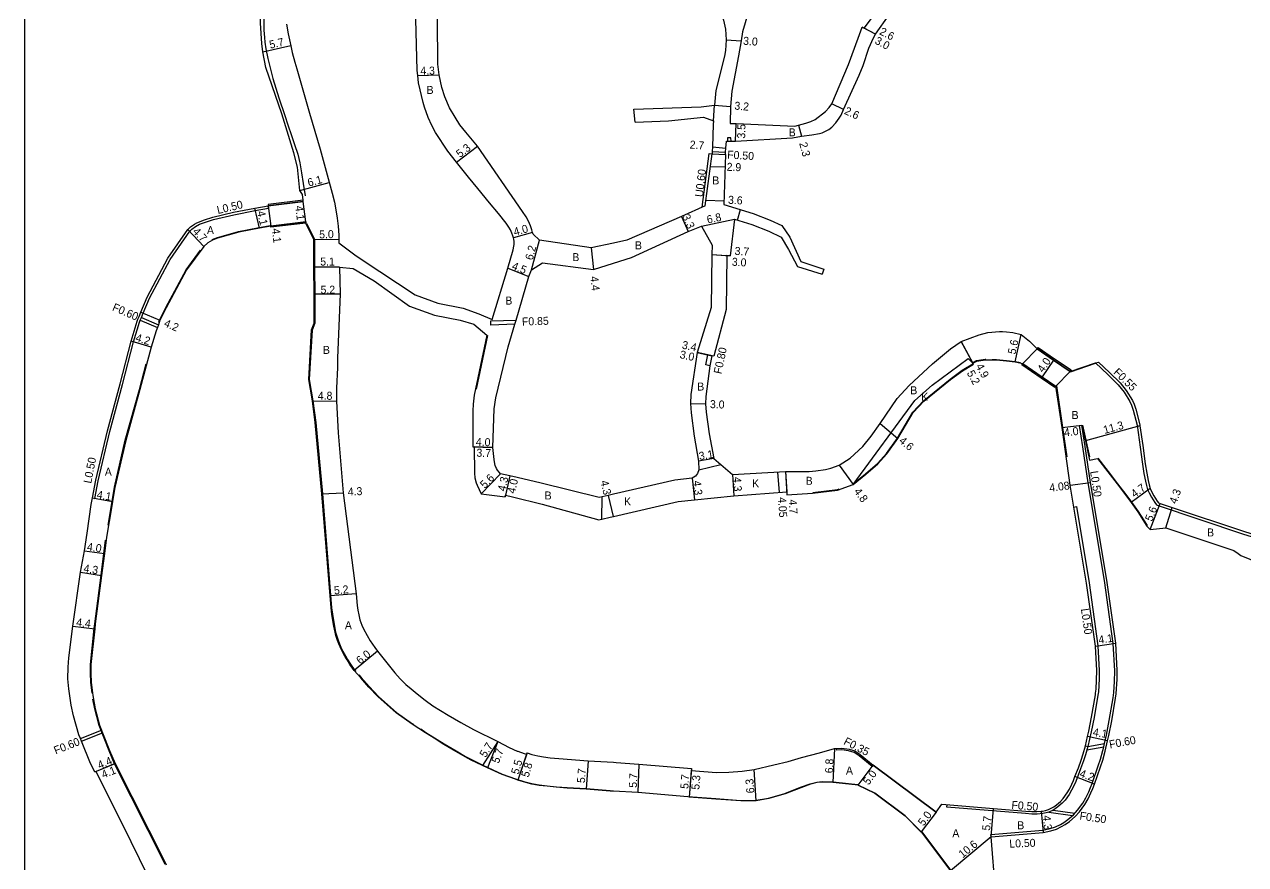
# Model space of a CAD drawing. Header units: metres. Extents: x -12000 to -10400, y -89400 to -87000.
# Drawn here: x -12000 to -11755.9, y -88124.3 to -87956.4 of the extents above; entities that cross this region are included whole.
import ezdxf

# ---------------------------------------------------------------- set-up
doc = ezdxf.new("R2010")
doc.units = ezdxf.units.M
doc.header["$LTSCALE"] = 2.5
for name, color, linetype in [('側溝・桝', 7, 'Continuous'), ('図郭', 7, 'Continuous'), ('幅員', 7, 'Continuous'), ('歩道・分離帯・安全施設', 7, 'Continuous'), ('舗装', 7, 'Continuous'), ('道路', 7, 'Continuous')]:
    doc.layers.add(name, color=color, linetype=linetype)
doc.styles.get("Standard").update_dxf_attribs({"font": ''})
doc.styles.get('Standard').set_extended_font_data('@MS PGothic')

msp = doc.modelspace()

# ---------------------------------------------------------------- linework, layer by layer
at = {"layer": '側溝・桝'}
msp.add_lwpolyline([(-11859.43, -87979.76), (-11858.74, -87979.74), (-11858.75, -87979.04), (-11859.45, -87979.06)], close=True, dxfattribs=at)
for points in [[(-11864.52, -87992.94), (-11863.1, -87982.19), (-11862.51, -87982.27)], [(-11862.51, -87982.27), (-11859.86, -87982.43)], [(-11862.48, -87981.77), (-11859.82, -87981.93)], [(-11986.42, -88051.05), (-11985.93, -88051.13), (-11985.23, -88047.61), (-11982.91, -88037.73), (-11980.38, -88028.39), (-11978.18, -88019.86), (-11977.01, -88015.9), (-11976.85, -88015.51), (-11976.61, -88014.95), (-11976.26, -88014.11), (-11975.01, -88011.12), (-11970.88, -88003.38), (-11966.96, -87997.69), (-11966.53, -87997.29), (-11965.8, -87996.78), (-11964.98, -87996.35), (-11963.98, -87995.96), (-11962.18, -87995.4), (-11958.11, -87994.43), (-11953.86, -87993.59), (-11951.19, -87993.13), (-11951.25, -87992.63)], [(-11976.85, -88015.51), (-11973.42, -88016.98)], [(-11976.61, -88014.95), (-11973.22, -88016.42)], [(-11901.96, -88016.34), (-11906.74, -88016.48), (-11906.77, -88015.63), (-11901.71, -88015.48)], [(-11862.99, -88024.62), (-11863.77, -88024.44), (-11863.34, -88022.45), (-11862.55, -88022.62)], [(-11785.89, -88024.07), (-11783.42, -88026.35), (-11781.33, -88028.42), (-11780.16, -88029.89), (-11778.98, -88031.8), (-11778.66, -88032.52), (-11778.31, -88033.49), (-11777.56, -88036.53), (-11776.91, -88040.87), (-11776.49, -88044.28), (-11776.18, -88046.18), (-11775.9, -88047.66), (-11775.69, -88048.53), (-11775.46, -88049.36), (-11775.15, -88049.99), (-11774.66, -88050.91), (-11774.01, -88051.97), (-11773.68, -88052.39), (-11773.57, -88052.51)], [(-11806.74, -88118.79), (-11806.78, -88118.3), (-11796.41, -88117.45), (-11794.96, -88117.12), (-11793.86, -88116.75), (-11792.88, -88116.29), (-11792.21, -88115.9), (-11791.4, -88115.33), (-11790.3, -88114.38), (-11789.46, -88113.45), (-11788.42, -88112.03), (-11787.81, -88110.96), (-11787.23, -88109.78), (-11786.86, -88108.91), (-11786.54, -88108.1), (-11785.35, -88104.61), (-11784.9, -88103.28), (-11784.4, -88101.51), (-11784.23, -88100.76), (-11784.08, -88100.12), (-11783.69, -88098.43), (-11783.11, -88095.5), (-11782.35, -88090.98), (-11782.21, -88089.95), (-11782.05, -88087.73), (-11782.02, -88085.58), (-11782.32, -88080.12), (-11784.09, -88067.54), (-11787.37, -88048.04), (-11788.43, -88040.84), (-11789.07, -88036.56), (-11788.57, -88036.5)], [(-11790.19, -88052.87), (-11789.7, -88052.78), (-11787.16, -88067.99), (-11785.39, -88080.59), (-11785.12, -88085.51), (-11785.13, -88087.23), (-11785.3, -88089.77), (-11785.41, -88090.46), (-11786.16, -88094.94), (-11786.72, -88097.78), (-11787.4, -88100.74)], [(-11773.57, -88052.51), (-11756.45, -88058.21), (-11750.87, -88059.96)], [(-11988.8, -88099.13), (-11984.59, -88097.45)], [(-11988.58, -88099.68), (-11984.37, -88098.01)], [(-11787.4, -88100.74), (-11784.08, -88100.12)], [(-11830.35, -88104.45), (-11830.55, -88104.74), (-11833.12, -88102.58), (-11834.13, -88101.93), (-11835.23, -88101.61), (-11836.59, -88101.39), (-11837.61, -88101.44), (-11837.63, -88101.09)], [(-11787.89, -88100.61), (-11787.4, -88100.74), (-11787.87, -88102.36), (-11788.29, -88103.61), (-11788.84, -88105.18), (-11789.82, -88107.69), (-11790.14, -88108.45), (-11790.64, -88109.46), (-11791.11, -88110.29), (-11791.94, -88111.43), (-11792.54, -88112.08), (-11793.38, -88112.81), (-11793.93, -88113.2), (-11794.34, -88113.44), (-11795.18, -88113.82), (-11795.76, -88114.01), (-11796.38, -88114.13), (-11797.56, -88114.24), (-11798.63, -88114.23), (-11799.86, -88114.14), (-11815.57, -88112.85)], [(-11787.59, -88101.38), (-11784.23, -88100.76)], [(-11815.57, -88112.85), (-11815.53, -88112.35)], [(-11795.18, -88113.82), (-11790.46, -88114.51)], [(-11794.34, -88113.44), (-11790.02, -88114.07)]]:
    msp.add_lwpolyline(points, dxfattribs=at)
at = {"layer": '図郭'}
msp.add_lwpolyline([(-12000, -88200), (-11200, -88200), (-11200, -87600), (-12000, -87600)], close=True, dxfattribs=at)
at = {"layer": '幅員'}
for points in [[(-11829.84, -87958.32), (-11832.5, -87956.93)], [(-11829.84, -87958.32), (-11832.15, -87957.12)], [(-11952.33, -87961.87), (-11946.77, -87960.61)], [(-11859.68, -87959.46), (-11856.68, -87959.68)], [(-11921.38, -87966.61), (-11917.08, -87966.5)], [(-11862.01, -87972.55), (-11858.81, -87972.82)], [(-11836.24, -87973.39), (-11838.6, -87972.3)], [(-11857.84, -87979.73), (-11857.74, -87976.23)], [(-11845.26, -87976.52), (-11844.67, -87978.75)], [(-11913.61, -87983.95), (-11909.41, -87980.71)], [(-11862.43, -87980.9), (-11859.76, -87981.12)], [(-11862.84, -87984.78), (-11859.94, -87984.88)], [(-11944.94, -87989.61), (-11939.06, -87987.99)], [(-11951.25, -87992.63), (-11950.77, -87996.7)], [(-11943.76, -87995.88), (-11944.25, -87991.8)], [(-11863.72, -87991.5), (-11860.18, -87991.63)], [(-11953.03, -87997.09), (-11953.95, -87993.1)], [(-11868.66, -87994.76), (-11867.32, -87997.77)], [(-11964.13, -88000.8), (-11967.34, -87997.36)], [(-11864.66, -87996.75), (-11858.05, -87995.34)], [(-11942.14, -87999.36), (-11937.14, -87999.3)], [(-11898.4, -87997.96), (-11902.24, -87999.08)], [(-11898.61, -88005.44), (-11897.04, -87999.49)], [(-11886.7, -88001.08), (-11886.22, -88005.41)], [(-11862.57, -88002.41), (-11858.93, -88002.65)], [(-11862.57, -88002.41), (-11859.58, -88002.61)], [(-11937.02, -88004.9), (-11942.12, -88004.92)], [(-11903.34, -88005.13), (-11899.15, -88006.78)], [(-11936.89, -88010.32), (-11942.09, -88010.31)], [(-11976.72, -88013.91), (-11972.9, -88015.54)], [(-11801.96, -88023.86), (-11800.73, -88018.4)], [(-11974.64, -88020.92), (-11978.67, -88019.73)], [(-11862.16, -88022.7), (-11865.49, -88021.99)], [(-11865.49, -88021.99), (-11862.55, -88022.62)], [(-11810.25, -88024.3), (-11812.71, -88019.77)], [(-11812.71, -88019.77), (-11810.37, -88024.08)], [(-11794.25, -88023.51), (-11796.5, -88026.82)], [(-11942.44, -88031.64), (-11937.64, -88031.69)], [(-11866.84, -88032.14), (-11863.84, -88032.25)], [(-11828.9, -88036.19), (-11825.37, -88039.15)], [(-11792.54, -88036.97), (-11788.57, -88036.5)], [(-11776.99, -88036.66), (-11787.88, -88039.65)], [(-11910.37, -88040.83), (-11906.38, -88040.97)], [(-11906.38, -88040.97), (-11910.07, -88040.84)], [(-11862.2, -88043.18), (-11865.26, -88043.69)], [(-11904.79, -88046.2), (-11908.72, -88050.19)], [(-11858.45, -88046.34), (-11858.2, -88050.63)], [(-11847.84, -88045.78), (-11847.55, -88050.42)], [(-11847.84, -88045.78), (-11847.58, -88049.82)], [(-11837.14, -88044.5), (-11834.34, -88048.34)], [(-11902.96, -88046.61), (-11903.89, -88050.81)], [(-11902.96, -88046.61), (-11903.83, -88050.52)], [(-11866.49, -88047.12), (-11866.04, -88051.4)], [(-11790.92, -88048.49), (-11786.88, -88047.96)], [(-11986.42, -88051.05), (-11982.38, -88051.74)], [(-11940.54, -88050.24), (-11936.29, -88050.05)], [(-11883.3, -88050.55), (-11882.33, -88054.74)], [(-11774.94, -88049.17), (-11778.74, -88051.94)], [(-11774.92, -88057.38), (-11772.94, -88052.14)], [(-11771.83, -88056.99), (-11770.53, -88052.94)], [(-11987.98, -88061.59), (-11984.02, -88062.13)], [(-11988.82, -88065.88), (-11984.56, -88066.52)], [(-11933.69, -88070.21), (-11938.87, -88070.63)], [(-11990.32, -88076.67), (-11985.95, -88077.18)], [(-11785.89, -88080.64), (-11781.82, -88080.07)], [(-11929.42, -88081.67), (-11934.05, -88085.5)], [(-11905.38, -88099.73), (-11908.41, -88104.5)], [(-11905.38, -88099.73), (-11907.41, -88105)], [(-11783.45, -88099.61), (-11787.44, -88098.69)], [(-11899.5, -88101.98), (-11901.34, -88107.43)], [(-11899.6, -88102.27), (-11901.34, -88107.43)], [(-11838.03, -88101.11), (-11838.35, -88107.9)], [(-11985.95, -88105.81), (-11981.87, -88104.15)], [(-11981.87, -88104.15), (-11985.67, -88105.7)], [(-11887.28, -88103.59), (-11887.72, -88109.22)], [(-11877.14, -88104.28), (-11877.39, -88109.93)], [(-11833.3, -88108.42), (-11830.35, -88104.45)], [(-11866.66, -88105.14), (-11867.08, -88110.82)], [(-11866.68, -88105.54), (-11867.08, -88110.82)], [(-11853.68, -88111.58), (-11854.1, -88105.29)], [(-11786.07, -88108.27), (-11789.98, -88106.74)], [(-11817.75, -88113.83), (-11820.71, -88117.8)], [(-11806.74, -88118.79), (-11806.27, -88113.11)], [(-11796.74, -88113.66), (-11796.34, -88117.94)], [(-11806.74, -88118.79), (-11814.89, -88125.57)]]:
    msp.add_lwpolyline(points, dxfattribs=at)
at = {"layer": '歩道・分離帯・安全施設'}
for points in [[(-11952.11, -87939.11), (-11952.15, -87957.55), (-11952.02, -87959), (-11951.91, -87959.97), (-11951.73, -87961.31), (-11951.36, -87963.24), (-11950.33, -87967.18), (-11949.11, -87971.05), (-11947.94, -87974.6), (-11947.36, -87976.46), (-11946.62, -87978.61), (-11946, -87980.43), (-11945.37, -87982.33), (-11944.92, -87984.08), (-11944.63, -87986.04), (-11944.29, -87988.2), (-11943.88, -87990.67)], [(-11962.44, -87999.4), (-11961.4, -87999.02), (-11957.18, -87997.8), (-11953.04, -87996.99), (-11950.88, -87996.62)], [(-11943.61, -87996.16), (-11942.04, -87999.34), (-11941.96, -88016.09), (-11942.49, -88017.48), (-11943.07, -88027.38), (-11942.34, -88031.63), (-11941.76, -88035.96), (-11940.44, -88050.23), (-11938.58, -88073.01), (-11938.41, -88074.3), (-11938.23, -88075.51), (-11938.02, -88076.68), (-11937.79, -88077.86), (-11937.63, -88078.5), (-11937.28, -88079.5), (-11937.02, -88080.18), (-11936.58, -88081.19), (-11935.84, -88082.63), (-11935.42, -88083.35), (-11934.84, -88084.27), (-11933.92, -88085.51), (-11933.81, -88085.63), (-11933.78, -88085.67)], [(-11973.14, -88015.91), (-11973, -88015.5), (-11971.75, -88012.99), (-11967.66, -88005.42), (-11964.79, -88001.51)], [(-11907.45, -88018.57), (-11909.72, -88029.3)], [(-11983.28, -88056.5), (-11982.01, -88048.92), (-11979.84, -88039.51), (-11977.01, -88029.34), (-11975.63, -88024.22)], [(-11834.34, -88048.21), (-11831.88, -88046.21), (-11829.47, -88044.15), (-11827.67, -88042.17), (-11825.46, -88039.09), (-11822.38, -88033.92), (-11820.24, -88031.65), (-11814.93, -88027.29), (-11812.5, -88025.52), (-11810.39, -88024.26)], [(-11810.42, -88023.99), (-11809.63, -88023.6), (-11807.94, -88023.33), (-11807.81, -88023.33)], [(-11806.53, -88023.34), (-11805.69, -88023.35), (-11803.68, -88023.56), (-11801.94, -88023.76), (-11800.85, -88023.98)], [(-11785.96, -88024.2), (-11790.96, -88025.88)], [(-11793.68, -88028.66), (-11792.45, -88036.95), (-11791.62, -88042.81)], [(-11788.47, -88036.48), (-11787.09, -88042.83)], [(-11785.4, -88043.1), (-11783.32, -88045.76), (-11781.47, -88048.19), (-11779.79, -88050.38), (-11778.66, -88051.88), (-11777.33, -88053.78), (-11775.56, -88056.56)], [(-11842.37, -88049.96), (-11837.44, -88049.37), (-11837.1, -88049.25)], [(-11986.48, -88090.08), (-11986.73, -88087.85), (-11986.81, -88086.16), (-11986.79, -88084.33), (-11986.05, -88077.17), (-11985.94, -88076.22), (-11984.66, -88066.5), (-11984.12, -88062.12), (-11983.76, -88059.51)], [(-11933.15, -88086.39), (-11932.67, -88086.94), (-11931.09, -88088.76), (-11929.23, -88090.75), (-11927.43, -88092.32), (-11925.61, -88093.91), (-11922.4, -88096.17), (-11922.22, -88096.28)], [(-11971.83, -88124.29), (-11971.91, -88124.1), (-11981.96, -88104.19), (-11983.05, -88101.58), (-11985.07, -88096.52), (-11985.94, -88093.18), (-11986.3, -88091.27)], [(-11920.78, -88097.22), (-11919.73, -88097.9), (-11918.03, -88099), (-11916.1, -88100.22), (-11913.67, -88101.61), (-11911.82, -88102.71), (-11910.63, -88103.35), (-11908.34, -88104.43), (-11907.37, -88104.92), (-11904.48, -88106.22), (-11903.16, -88106.72), (-11901.8, -88107.17), (-11900.18, -88107.72), (-11898.53, -88108.13), (-11897.06, -88108.4), (-11895.48, -88108.58), (-11893.66, -88108.75), (-11891.51, -88108.92), (-11887.72, -88109.12), (-11882.87, -88109.52), (-11882.24, -88109.56)], [(-11882.24, -88109.56), (-11877.39, -88109.83), (-11867.37, -88110.7), (-11861.75, -88111.12), (-11856.76, -88111.49), (-11853.69, -88111.48), (-11851.22, -88111.04), (-11847.96, -88110.11), (-11844.84, -88108.85), (-11842.9, -88108.17), (-11841.57, -88107.83), (-11840.52, -88107.74), (-11838.34, -88107.8), (-11833.41, -88108.31)], [(-11820.63, -88117.74), (-11814.79, -88125.53), (-11814.46, -88127.36)]]:
    msp.add_lwpolyline(points, dxfattribs=at)
at = {"layer": '舗装'}
for points in [[(-11862.27, -87975.68), (-11862.01, -87972.55)], [(-11857.45, -87995.53), (-11856.83, -87993.42)], [(-11834.34, -88048.34), (-11822.02, -88031.54), (-11818.52, -88028.49), (-11811.32, -88023.18), (-11810.37, -88024.08)], [(-11865.15, -88045.4), (-11860.8, -88044.36)], [(-11849.47, -88045.86), (-11849.14, -88049.94)], [(-11884.57, -88050.84), (-11884.63, -88055.27)]]:
    msp.add_lwpolyline(points, dxfattribs=at)
at = {"layer": '道路'}
for points in [[(-11944.25, -87991.8), (-11944.27, -87991.56), (-11944.38, -87990.42), (-11944.94, -87989.61), (-11945.43, -87984.93), (-11946.16, -87982.04), (-11948.54, -87974.29), (-11951.77, -87965), (-11952.33, -87961.87), (-11952.53, -87960.22), (-11952.83, -87956.15), (-11952.83, -87944.14), (-11953.34, -87944.02), (-11953.23, -87940.67), (-11952.74, -87937.66), (-11952.2, -87935.52)], [(-11882.24, -88000.11), (-11886.7, -88001.08), (-11897.04, -87999.49), (-11898.3, -87998.3), (-11898.4, -87997.96), (-11898.55, -87997.44), (-11898.81, -87996.68), (-11899.23, -87995.72), (-11899.71, -87994.84), (-11900.45, -87993.76), (-11909.41, -87980.71), (-11911.78, -87977.96), (-11912.93, -87976.48), (-11913.91, -87974.96), (-11915.04, -87973.05), (-11915.96, -87970.86), (-11916.57, -87968.98), (-11917.08, -87966.5), (-11917.32, -87964.34), (-11917.45, -87955.47), (-11917.59, -87950.23), (-11915.71, -87947.82)], [(-11882.24, -87948.19), (-11881.53, -87947.62), (-11877.74, -87946.66), (-11869.44, -87946.41), (-11867.59, -87946.52), (-11865.58, -87946.91), (-11864.42, -87947.43), (-11863.75, -87948.07), (-11863.2, -87948.7), (-11862.41, -87949.69), (-11861.67, -87951.19), (-11860.74, -87953.85), (-11860.22, -87955.53), (-11859.83, -87957.35), (-11859.68, -87959.46), (-11859.84, -87961.62), (-11860.02, -87962.73), (-11861.76, -87969.62), (-11862.01, -87972.55)], [(-11855.38, -87954.26), (-11856.46, -87957.87), (-11856.68, -87959.68), (-11857.27, -87962.68), (-11858.56, -87969.74), (-11858.81, -87972.82), (-11858.93, -87976.19), (-11857.74, -87976.23), (-11845.98, -87976.71), (-11845.26, -87976.52), (-11843.76, -87976.13), (-11842.79, -87975.79), (-11841.91, -87975.38), (-11839.88, -87973.81), (-11839.12, -87973.01), (-11838.6, -87972.3), (-11835.23, -87964.39), (-11833.35, -87959.15), (-11832.5, -87956.93), (-11832.15, -87957.12), (-11829.26, -87953.32)], [(-11906.51, -88015.39), (-11903.34, -88005.13), (-11902.31, -88001.48), (-11902.13, -88000.74), (-11902.08, -88000.38), (-11902.09, -87999.78), (-11902.17, -87999.32), (-11902.24, -87999.08), (-11902.36, -87998.66), (-11902.54, -87998.14), (-11902.83, -87997.48), (-11903.13, -87996.93), (-11903.68, -87996.11), (-11905.2, -87994.16), (-11906.99, -87992.06), (-11909.35, -87989.17), (-11911.21, -87986.94), (-11913.61, -87983.95), (-11915.37, -87981.76), (-11917.81, -87977.97), (-11918.55, -87976.63), (-11919.27, -87975.01), (-11920.03, -87972.95), (-11920.31, -87971.98), (-11921.19, -87968.09), (-11921.38, -87966.61), (-11921.5, -87965.64), (-11921.76, -87955.37)], [(-11859.86, -87982.43), (-11859.82, -87981.93), (-11859.76, -87981.12), (-11859.64, -87979.76), (-11859.43, -87979.76), (-11858.74, -87979.74), (-11857.84, -87979.73), (-11846.46, -87979.04), (-11844.67, -87978.75), (-11842.58, -87978.5), (-11841.08, -87978.2), (-11840.54, -87978.04), (-11840, -87977.83), (-11839.18, -87977.4), (-11838.6, -87976.92), (-11837.79, -87976.06), (-11837.14, -87975.17), (-11836.75, -87974.52), (-11836.24, -87973.39), (-11833.14, -87966.55), (-11832.35, -87964.59), (-11831.17, -87961.17), (-11830.25, -87959.09), (-11829.84, -87958.32), (-11827.13, -87954.51)], [(-11947.59, -87956.37), (-11947.29, -87958.29), (-11946.75, -87960.69), (-11946.44, -87962.04), (-11945.93, -87963.97), (-11945.55, -87965.25), (-11944.45, -87969.01), (-11943, -87974.15), (-11940.89, -87981.34), (-11938.48, -87990.11), (-11938.01, -87991.93), (-11937.73, -87993.48), (-11937.46, -87995.15), (-11937.28, -87996.74), (-11937.15, -87998.49), (-11937.14, -87999.3), (-11937.13, -88000.03)], [(-11878.18, -87973.33), (-11864.73, -87972.9), (-11862.01, -87972.55)], [(-11877.92, -87975.93), (-11878.18, -87973.33)], [(-11877.92, -87975.93), (-11871.23, -87975.7), (-11864.26, -87974.97), (-11862.27, -87975.68)], [(-11862.27, -87975.68), (-11862.33, -87976.4), (-11862.43, -87980.9), (-11862.48, -87981.77), (-11862.51, -87982.27)], [(-11863.88, -87992.66), (-11862.51, -87982.27)], [(-11859.86, -87982.43), (-11860.2, -87992.37)], [(-11970.42, -88136.64), (-11978.67, -88119.78), (-11985.67, -88105.7), (-11985.95, -88105.81), (-11986.77, -88104.1), (-11988.58, -88099.68), (-11988.8, -88099.13), (-11989.1, -88098.4), (-11990.2, -88094.6), (-11990.65, -88092.47), (-11991.14, -88089.18), (-11991.3, -88087.17), (-11991.27, -88084.85), (-11991.11, -88082.97), (-11990.32, -88076.67), (-11988.82, -88065.88), (-11987.98, -88061.59), (-11987.47, -88058.1), (-11986.64, -88052.32), (-11986.42, -88051.05), (-11985.72, -88047.5), (-11983.39, -88037.61), (-11980.87, -88028.26), (-11978.67, -88019.73), (-11977.48, -88015.73), (-11977.3, -88015.31), (-11977.07, -88014.76), (-11976.72, -88013.91), (-11975.46, -88010.9), (-11971.31, -88003.12), (-11967.34, -87997.36), (-11966.8, -87996.86), (-11966.01, -87996.32), (-11965.54, -87996.08), (-11964.03, -87995.45), (-11962.31, -87994.91), (-11958.21, -87993.94), (-11953.95, -87993.1), (-11951.25, -87992.63), (-11944.25, -87991.8)], [(-11863.88, -87992.66), (-11868.66, -87994.76), (-11879.56, -87999.53), (-11882.24, -88000.11)], [(-11860.2, -87992.37), (-11854.3, -87994.2), (-11850.91, -87995.52), (-11848.6, -87996.57), (-11847, -87998.92), (-11844.79, -88003.78), (-11840.2, -88005.35)], [(-11943.76, -87995.88), (-11950.77, -87996.7), (-11953.03, -87997.09), (-11957.16, -87997.9), (-11961.37, -87999.12), (-11962.4, -87999.49), (-11963.36, -88000.07), (-11964.13, -88000.8), (-11967.58, -88005.47), (-11971.66, -88013.04), (-11972.9, -88015.54), (-11973.22, -88016.42), (-11973.42, -88016.98), (-11973.66, -88017.64), (-11974.64, -88020.92), (-11976.92, -88029.37), (-11979.75, -88039.54), (-11981.92, -88048.94), (-11982.38, -88051.74), (-11982.6, -88053.02), (-11983.57, -88058.85), (-11984.02, -88062.13), (-11984.56, -88066.52), (-11985.84, -88076.23), (-11985.95, -88077.18), (-11986.69, -88084.34), (-11986.71, -88086.16), (-11986.63, -88087.84), (-11986.33, -88090.53), (-11985.85, -88093.16), (-11984.97, -88096.49), (-11984.59, -88097.45), (-11984.37, -88098.01), (-11982.96, -88101.55), (-11981.87, -88104.15), (-11971.82, -88124.05), (-11971.68, -88124.35)], [(-11882.24, -88109.66), (-11882.88, -88109.62), (-11887.72, -88109.22), (-11891.51, -88109.02), (-11893.67, -88108.85), (-11895.49, -88108.68), (-11897.08, -88108.49), (-11898.55, -88108.22), (-11900.2, -88107.81), (-11901.34, -88107.43), (-11901.83, -88107.26), (-11903.19, -88106.81), (-11904.51, -88106.31), (-11907.41, -88105), (-11908.41, -88104.5), (-11910.68, -88103.44), (-11911.87, -88102.8), (-11913.72, -88101.7), (-11916.15, -88100.31), (-11918.08, -88099.08), (-11919.79, -88097.99), (-11922.45, -88096.25), (-11925.67, -88093.99), (-11927.5, -88092.4), (-11929.3, -88090.82), (-11931.17, -88088.83), (-11932.75, -88087), (-11934.05, -88085.5), (-11934.92, -88084.33), (-11935.51, -88083.4), (-11935.92, -88082.67), (-11936.67, -88081.24), (-11937.11, -88080.22), (-11937.38, -88079.54), (-11937.72, -88078.53), (-11937.89, -88077.88), (-11938.12, -88076.69), (-11938.33, -88075.53), (-11938.51, -88074.31), (-11938.68, -88073.02), (-11938.87, -88070.63), (-11940.54, -88050.24), (-11941.86, -88035.98), (-11942.44, -88031.64), (-11943.17, -88027.38), (-11942.59, -88017.46), (-11942.06, -88016.08), (-11942.09, -88010.31), (-11942.12, -88004.92), (-11942.14, -87999.36), (-11943.74, -87996.12), (-11943.76, -87995.88)], [(-11882.24, -88004.12), (-11878.63, -88002.96), (-11867.32, -87997.77), (-11864.66, -87996.75), (-11862.52, -88000.51), (-11862.57, -88002.41), (-11862.71, -88012.95), (-11865.49, -88021.99), (-11866.74, -88030.34), (-11866.84, -88032.14), (-11866.71, -88034.02), (-11866.08, -88038.69), (-11865.26, -88043.69), (-11865.15, -88045.4), (-11865.46, -88046.17), (-11865.86, -88046.68), (-11866.49, -88047.12), (-11870, -88047.49), (-11882.24, -88050.31)], [(-11858.05, -87995.34), (-11858.93, -88002.65), (-11859.58, -88002.61), (-11859.73, -88013.37), (-11862.16, -88022.7), (-11862.55, -88022.62), (-11862.99, -88024.62), (-11863.75, -88030.75), (-11863.84, -88032.25), (-11863.7, -88033.87), (-11863.11, -88038.24), (-11862.2, -88043.18), (-11858.45, -88046.34)], [(-11858.05, -87995.34), (-11854.58, -87996.42), (-11851.2, -87997.73), (-11848.69, -87998.89), (-11847.26, -88001.38), (-11845.44, -88004.78), (-11840.53, -88006.3)], [(-11937.13, -88000.03), (-11933.65, -88002.65), (-11928.92, -88005.78), (-11921.87, -88010.46), (-11917.37, -88012.08), (-11912.29, -88013.1), (-11909.18, -88014.26), (-11906.51, -88015.39)], [(-11937.02, -88004.9), (-11934.3, -88005.19), (-11930.11, -88007.68), (-11923.04, -88012.69), (-11918.05, -88014.5), (-11912.89, -88015.54), (-11910.17, -88016.33), (-11907.54, -88018.5)], [(-11937.02, -88004.9), (-11936.89, -88010.32)], [(-11882.24, -88050.31), (-11883.3, -88050.55), (-11885.1, -88050.97), (-11896.67, -88048.07), (-11901.5, -88046.94), (-11902.96, -88046.61), (-11904.79, -88046.2), (-11905.08, -88045.91), (-11905.42, -88045.47), (-11905.63, -88045.13), (-11905.86, -88044.56), (-11905.96, -88044.22), (-11906.12, -88043.35), (-11906.38, -88040.97), (-11906.1, -88033.2), (-11905.76, -88031.06), (-11903.28, -88020.81), (-11901.96, -88016.34), (-11901.71, -88015.48), (-11899.15, -88006.78), (-11898.61, -88005.44), (-11896.43, -88004.02), (-11886.22, -88005.41), (-11882.24, -88004.12)], [(-11840.2, -88005.35), (-11840.53, -88006.3)], [(-11936.89, -88010.32), (-11937.44, -88023.03), (-11937.38, -88025), (-11937.6, -88029.12), (-11937.64, -88031.69), (-11937.29, -88038.06), (-11936.29, -88050.05)], [(-11907.54, -88018.5), (-11910.08, -88030.53), (-11910.29, -88032.3), (-11910.35, -88033.66), (-11910.37, -88040.83), (-11910.07, -88040.84), (-11910.04, -88046.09), (-11909.94, -88047.04), (-11909.7, -88047.99), (-11909.51, -88048.47), (-11908.72, -88050.19), (-11903.89, -88050.81), (-11903.83, -88050.52), (-11902.41, -88050.83), (-11896.48, -88052.31), (-11885.14, -88055.39), (-11882.33, -88054.74), (-11882.24, -88054.72)], [(-11858.45, -88046.34), (-11847.84, -88045.78), (-11843.09, -88045.75), (-11841.76, -88045.65), (-11839.84, -88045.36), (-11838.81, -88045.08), (-11837.14, -88044.5), (-11834.91, -88043.11), (-11832.39, -88040.76), (-11830.73, -88038.71), (-11828.9, -88036.19), (-11825.54, -88031.15), (-11823.12, -88028.58), (-11818.48, -88024.26), (-11814.88, -88021.24), (-11812.71, -88019.77), (-11809.15, -88018.45), (-11807.4, -88017.96), (-11805.06, -88017.8), (-11804.45, -88017.79), (-11803.64, -88017.84), (-11802.38, -88017.98), (-11800.73, -88018.4), (-11799.06, -88019.69), (-11797.56, -88021.26), (-11794.25, -88023.51), (-11790.94, -88025.77), (-11785.89, -88024.07), (-11785.3, -88023.88), (-11783.04, -88025.96), (-11780.92, -88028.05), (-11779.71, -88029.57), (-11778.49, -88031.54), (-11778.15, -88032.31), (-11777.79, -88033.31), (-11777.02, -88036.42), (-11776.99, -88036.66), (-11776.4, -88040.59), (-11775.94, -88044.2), (-11775.64, -88046.08), (-11775.36, -88047.54), (-11775.16, -88048.39), (-11774.94, -88049.17), (-11774.67, -88049.74), (-11774.18, -88050.63), (-11773.56, -88051.66), (-11773.26, -88052.03), (-11772.94, -88052.14), (-11770.53, -88052.94), (-11756.28, -88057.69), (-11749.57, -88059.79)], [(-11882.24, -88054.72), (-11869.29, -88051.74), (-11866.04, -88051.4), (-11858.2, -88050.63), (-11847.58, -88049.82), (-11847.55, -88050.42), (-11842.42, -88050.07), (-11837.42, -88049.47), (-11834.34, -88048.34), (-11831.81, -88046.29), (-11829.4, -88044.22), (-11827.59, -88042.23), (-11825.37, -88039.15), (-11822.3, -88033.98), (-11820.18, -88031.72), (-11814.87, -88027.37), (-11812.45, -88025.61), (-11810.25, -88024.3), (-11810.37, -88024.08), (-11809.59, -88023.7), (-11807.93, -88023.43), (-11805.69, -88023.45), (-11803.69, -88023.66), (-11801.96, -88023.86), (-11800.39, -88024.17), (-11796.5, -88026.82), (-11793.78, -88028.67)], [(-11816.59, -88112.26), (-11806.27, -88113.11), (-11799.82, -88113.65), (-11798.61, -88113.73), (-11797.58, -88113.74), (-11796.74, -88113.66), (-11796.45, -88113.64), (-11795.89, -88113.53), (-11795.25, -88113.31), (-11794.6, -88113.01), (-11794.2, -88112.78), (-11793.68, -88112.41), (-11792.88, -88111.72), (-11792.33, -88111.11), (-11791.53, -88110.01), (-11791.08, -88109.23), (-11790.6, -88108.24), (-11790.28, -88107.5), (-11789.98, -88106.74), (-11789.3, -88105.01), (-11788.76, -88103.44), (-11788.34, -88102.21), (-11787.89, -88100.61), (-11787.44, -88098.69), (-11787.21, -88097.67), (-11786.65, -88094.85), (-11785.9, -88090.38), (-11785.86, -88090.07), (-11785.77, -88089.25), (-11785.65, -88087.48), (-11785.62, -88085.5), (-11785.89, -88080.64), (-11787.65, -88068.07), (-11790.19, -88052.87), (-11790.92, -88048.49), (-11792.54, -88036.97), (-11793.78, -88028.67)], [(-11805.84, -88129.55), (-11806.74, -88118.79), (-11796.34, -88117.94), (-11794.83, -88117.6), (-11793.67, -88117.22), (-11792.65, -88116.73), (-11791.94, -88116.32), (-11791.09, -88115.72), (-11789.95, -88114.74), (-11789.07, -88113.77), (-11788, -88112.3), (-11787.37, -88111.2), (-11786.78, -88109.99), (-11786.4, -88109.1), (-11786.07, -88108.27), (-11784.88, -88104.77), (-11784.43, -88103.43), (-11783.92, -88101.63), (-11783.45, -88099.61), (-11783.2, -88098.53), (-11782.61, -88095.59), (-11781.86, -88091.06), (-11781.72, -88090.19), (-11781.52, -88087.25), (-11781.52, -88085.53), (-11781.82, -88080.07), (-11783.6, -88067.47), (-11786.88, -88047.96), (-11787.93, -88040.77), (-11788.57, -88036.5)], [(-11788.57, -88036.5), (-11787.88, -88039.65), (-11787.05, -88043.5), (-11785.48, -88043.16), (-11783.4, -88045.82), (-11781.55, -88048.25), (-11779.87, -88050.44), (-11778.74, -88051.94), (-11777.41, -88053.83), (-11775.61, -88056.66)], [(-11936.29, -88050.05), (-11933.69, -88070.21), (-11933.45, -88072.56), (-11933.32, -88073.48), (-11933.17, -88074.43), (-11932.93, -88075.38), (-11932.52, -88076.47), (-11932.19, -88077.22), (-11931.51, -88078.56), (-11930.89, -88079.58), (-11929.97, -88080.93), (-11929.42, -88081.67), (-11925.93, -88086), (-11924.87, -88087.18), (-11923.78, -88088.3), (-11922.71, -88089.19), (-11921.46, -88090.2), (-11919.89, -88091.43), (-11918.37, -88092.56), (-11915.27, -88094.44), (-11912.73, -88095.93), (-11910.2, -88097.33), (-11905.38, -88099.73), (-11903.06, -88100.95), (-11901.47, -88101.64), (-11901.37, -88101.68), (-11900.11, -88102.09), (-11899.6, -88102.27), (-11899.5, -88101.98), (-11898.59, -88102.29), (-11897.34, -88102.6), (-11896.22, -88102.81), (-11894.89, -88102.96), (-11893.17, -88103.13), (-11887.28, -88103.59), (-11882.24, -88103.88)], [(-11775.61, -88056.66), (-11774.92, -88057.38), (-11771.83, -88056.99), (-11758.23, -88061.53), (-11757.37, -88062.15), (-11756.82, -88062.53), (-11751.1, -88064.86)], [(-11882.24, -88103.88), (-11881.67, -88103.91), (-11877.14, -88104.28), (-11866.66, -88105.14), (-11866.68, -88105.54), (-11861.61, -88105.92), (-11859.2, -88105.86), (-11856.5, -88105.65), (-11854.1, -88105.29), (-11850.16, -88104.41), (-11847.3, -88103.69), (-11844.64, -88102.94), (-11841.07, -88102), (-11838.03, -88101.11), (-11837.63, -88101.09), (-11836.57, -88101.04), (-11835.15, -88101.26), (-11833.98, -88101.61), (-11832.91, -88102.3), (-11830.35, -88104.45), (-11817.75, -88113.83), (-11816.59, -88112.26)], [(-11820.71, -88117.8), (-11823.93, -88114.56), (-11829.96, -88110.02), (-11833.3, -88108.42), (-11838.35, -88107.9), (-11840.51, -88107.84), (-11841.56, -88107.92), (-11842.88, -88108.26), (-11844.81, -88108.95), (-11847.92, -88110.21), (-11851.2, -88111.14), (-11853.68, -88111.58), (-11856.76, -88111.59), (-11861.76, -88111.22), (-11867.08, -88110.82), (-11867.37, -88110.8), (-11877.39, -88109.93), (-11882.24, -88109.66)], [(-11820.71, -88117.8), (-11814.89, -88125.57), (-11813.89, -88131.12), (-11813.4, -88133.87), (-11812.53, -88143.77), (-11812.26, -88146.8)]]:
    msp.add_lwpolyline(points, dxfattribs=at)
for points in [[(-11944.25, -87991.8), (-11944.27, -87991.56), (-11951.28, -87992.38), (-11951.25, -87992.63)], [(-11951.25, -87992.63), (-11950.77, -87996.7), (-11943.76, -87995.88), (-11944.25, -87991.8)], [(-11943.76, -87995.88), (-11943.74, -87996.12), (-11950.74, -87996.95), (-11950.77, -87996.7)], [(-11796.5, -88026.82), (-11793.78, -88028.67), (-11790.94, -88025.77), (-11794.25, -88023.51), (-11797.56, -88021.26), (-11800.39, -88024.17)], [(-11794.25, -88023.51), (-11797.56, -88021.26), (-11797.35, -88020.96), (-11794.04, -88023.21), (-11790.74, -88025.46), (-11790.94, -88025.77)], [(-11796.5, -88026.82), (-11793.78, -88028.67), (-11793.99, -88028.97), (-11796.71, -88027.12), (-11800.6, -88024.47), (-11800.39, -88024.17)], [(-11833.3, -88108.42), (-11830.35, -88104.45), (-11817.75, -88113.83), (-11820.71, -88117.8), (-11823.93, -88114.56), (-11829.96, -88110.02)], [(-11830.33, -88104.43), (-11817.74, -88113.81), (-11817.75, -88113.83), (-11830.35, -88104.45)], [(-11820.71, -88117.8), (-11823.93, -88114.56), (-11829.96, -88110.02), (-11833.3, -88108.42), (-11833.31, -88108.45), (-11829.98, -88110.04), (-11823.95, -88114.58), (-11820.72, -88117.82)]]:
    msp.add_lwpolyline(points, close=True, dxfattribs=at)

# ---------------------------------------------------------------- texts
at = {"layer": '側溝・桝'}
for s, rotation, p in [('F0.50', 356.3724, (-11859.54, -87983.19)), ('U0.60', 83.2802, (-11864.36, -87990.97)), ('L0.50', 13.3912, (-11961.31, -87994.31)), ('F0.60', 336.7195, (-11982.57, -88013.52)), ('F0.85', 1.7636, (-11900.51, -88016.59)), ('F0.80', 77.7834, (-11860.68, -88026.37)), ('F0.55', 315.3591, (-11782.4, -88026.06)), ('L0.50', 78.7853, (-11986.65, -88048.24)), ('L0.50', 278.3761, (-11786.95, -88045.75)), ('L0.50', 278.0012, (-11788.79, -88073.23)), ('F0.60', 21.6655, (-11993.74, -88102.33)), ('F0.35', 332.7402, (-11836.36, -88100.2)), ('F0.60', 10.4851, (-11782.98, -88101.12)), ('F0.50', 355.2923, (-11802.72, -88113.16)), ('F0.50', 351.6156, (-11789.13, -88115.32)), ('L0.50', 2.0677, (-11803.07, -88120.94))]:
    msp.add_text(s, height=1.6, rotation=rotation, dxfattribs=at).set_placement(p)
at = {"layer": '幅員'}
for s, rotation, p in [('2.6', 332.3767, (-11829.2, -87958.31)), ('5.7', 12.7178, (-11950.84, -87961.27)), ('3.0', 355.8628, (-11856.36, -87960.45)), ('3.0', 332.3767, (-11830.13, -87960.17)), ('4.3', 1.4661, (-11920.83, -87966.49)), ('3.2', 355.1588, (-11858.11, -87973.41)), ('2.6', 335.3035, (-11836.22, -87974.23)), ('3.5', 88.4076, (-11855.92, -87979.24)), ('5.3', 37.7171, (-11912.93, -87983.14)), ('2.7', 355.4018, (-11867.05, -87981.19)), ('2.3', 284.7715, (-11845.12, -87980.16)), ('2.9', 358.1177, (-11859.63, -87985.65)), ('6.1', 15.353, (-11943.15, -87988.85)), ('3.6', 356.5326, (-11859.37, -87992.23)), ('4.1', 282.9711, (-11953.52, -87993.85)), ('4.1', 276.7351, (-11945.86, -87992.73)), ('3.3', 294.0584, (-11868.55, -87994.76)), ('6.8', 11.8544, (-11863.4, -87996.22)), ('4.7', 313.0013, (-11966.49, -87997.91)), ('4.1', 276.7351, (-11950.54, -87997.25)), ('5.0', 1.0438, (-11941.06, -87999.17)), ('4.0', 15.8114, (-11901.96, -87998.68)), ('6.2', 75.2197, (-11898.39, -88003.63)), ('3.7', 356.2486, (-11858.06, -88002.44)), ('5.1', 0.2621, (-11940.86, -88004.6)), ('4.5', 338.4968, (-11902.7, -88005.28)), ('3.0', 356.2486, (-11858.61, -88004.61)), ('4.4', 276.3621, (-11886.88, -88006.82)), ('5.2', 359.8985, (-11940.8, -88010.21)), ('4.2', 336.9035, (-11972.25, -88016.69)), ('4.2', 343.5343, (-11977.91, -88019.69)), ('5.6', 77.4025, (-11801.89, -88022.44)), ('3.0', 347.926, (-11869.09, -88023.08)), ('3.4', 347.926, (-11868.65, -88021.17)), ('4.0', 55.7276, (-11796.33, -88026.11)), ('5.2', 298.5321, (-11811.65, -88026.06)), ('4.9', 298.5321, (-11809.86, -88024.72)), ('4.8', 359.4525, (-11941.35, -88031.4)), ('3.0', 358.0088, (-11862.97, -88033.08)), ('11.3', 15.3124, (-11784.06, -88038.26)), ('4.0', 358.0556, (-11909.77, -88040.62)), ('4.6', 319.9815, (-11825.29, -88039.85)), ('4.0', 6.7104, (-11792.07, -88038.77)), ('3.7', 358.0556, (-11909.65, -88042.79)), ('3.1', 9.333, (-11865.03, -88043.49)), ('5.6', 45.4649, (-11907.95, -88049.27)), ('4.3', 77.4325, (-11903.86, -88049.83)), ('4.0', 77.4325, (-11901.92, -88050.26)), ('4.3', 282.9539, (-11884.85, -88047.72)), ('4.3', 275.9661, (-11866.33, -88047.66)), ('4.3', 273.3522, (-11858.32, -88046.88)), ('4.08', 7.4036, (-11795, -88049.83)), ('4.7', 35.6157, (-11778.07, -88051.07)), ('4.1', 350.2554, (-11985.62, -88051.1)), ('4.3', 2.4909, (-11935.32, -88050.59)), ('4.05', 273.5858, (-11849.34, -88050.93)), ('4.8', 306.1429, (-11834.26, -88049.76)), ('4.3', 70.4645, (-11769.69, -88052.35)), ('4.7', 273.5858, (-11847.21, -88051.39)), ('5.6', 68.5452, (-11774.55, -88055.85)), ('4.0', 352.2659, (-11987.57, -88061.55)), ('4.3', 351.5383, (-11988.26, -88065.87)), ('5.2', 5.3767, (-11938.04, -88070.34)), ('4.4', 353.2793, (-11989.71, -88076.64)), ('4.1', 7.9514, (-11785.17, -88080.19)), ('6.0', 39.6168, (-11932.85, -88084.38)), ('4.1', 351.3303, (-11786.48, -88098.59)), ('5.7', 57.627, (-11907.79, -88103.05)), ('5.7', 68.9411, (-11905.19, -88104.23)), ('4.4', 22.1913, (-11984.99, -88105.27)), ('4.1', 22.1913, (-11984.22, -88107.14)), ('5.5', 73.6795, (-11901.23, -88106.43)), ('5.8', 73.6795, (-11899.21, -88107)), ('6.8', 87.3375, (-11838.37, -88106.1)), ('5.7', 85.4733, (-11887.96, -88108.07)), ('5.7', 87.4873, (-11877.57, -88109)), ('5.7', 85.5721, (-11867.29, -88109.24)), ('5.3', 85.1782, (-11865.09, -88109.41)), ('6.3', 94.8191, (-11854.04, -88110.01)), ('5.0', 53.3376, (-11831.23, -88108.54)), ('4.2', 340.8803, (-11789.2, -88106.75)), ('5.0', 53.3376, (-11820.23, -88116.74)), ('5.7', 83.7165, (-11806.97, -88117.6)), ('4.3', 275.281, (-11796.43, -88114.55)), ('10.6', 39.1352, (-11812.44, -88123.11))]:
    msp.add_text(s, height=1.6, rotation=rotation, dxfattribs=at).set_placement(p)
at = {"layer": '舗装'}
for s, p in [('B', (-11919.6, -87970.3)), ('B', (-11847.2, -87978.77)), ('B', (-11862.48, -87988.38)), ('A', (-11963.51, -87998.32)), ('B', (-11877.94, -88001.36)), ('B', (-11890.46, -88003.71)), ('B', (-11903.85, -88012.4)), ('B', (-11940.32, -88022.26)), ('B', (-11865.49, -88029.58)), ('B', (-11822.9, -88030.33)), ('K', (-11820.74, -88031.63)), ('B', (-11790.65, -88035.27)), ('A', (-11983.93, -88046.62)), ('K', (-11854.51, -88048.91)), ('B', (-11843.81, -88048.42)), ('B', (-11896, -88051.35)), ('K', (-11880.12, -88052.53)), ('B', (-11763.56, -88058.74)), ('A', (-11935.93, -88077.29)), ('A', (-11835.76, -88106.32)), ('B', (-11801.51, -88117.27)), ('A', (-11814.49, -88118.85))]:
    msp.add_text(s, height=1.6, dxfattribs=at).set_placement(p)

doc.saveas('drawing.dxf')
